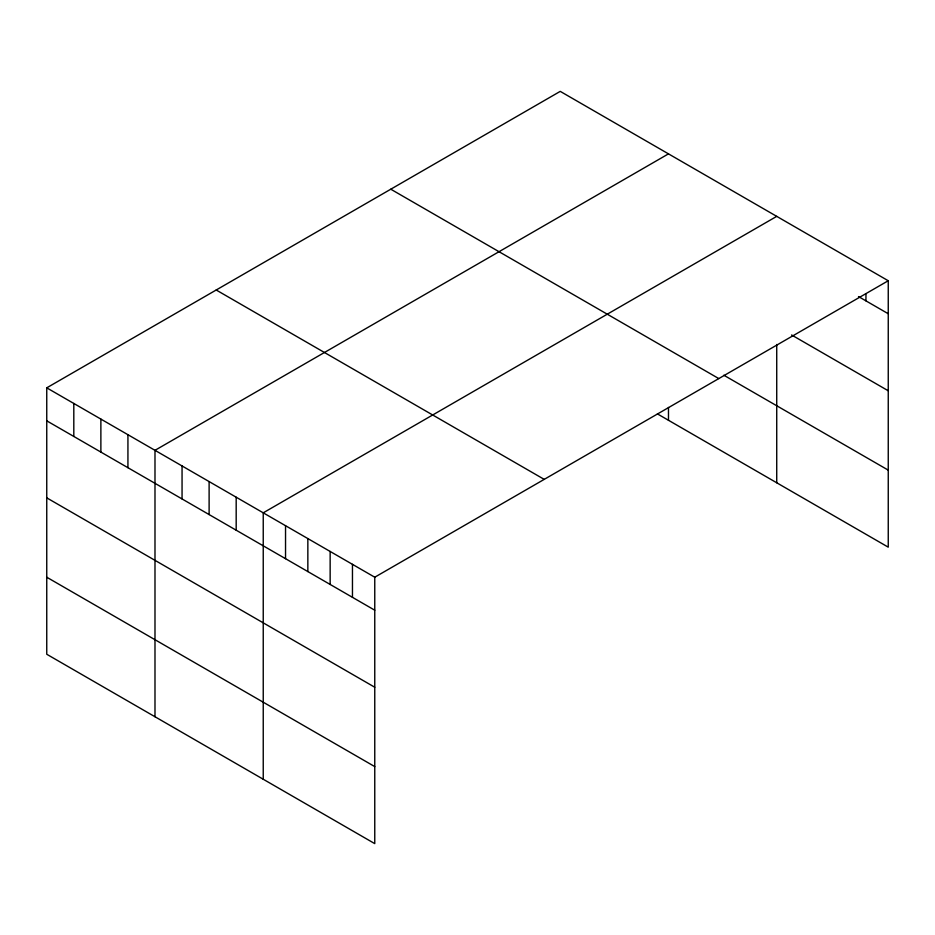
<?xml version="1.0" encoding="UTF-8"?>
<svg xmlns="http://www.w3.org/2000/svg" width="935" height="935" viewBox="0 0 935 935"><rect width="100%" height="100%" fill="white"/><g stroke="black" fill="none" stroke-linecap="round" stroke-linejoin="round"><path stroke-width="1.4" d="M46.75 387.838L374.76 577.211L374.76 843.627L46.75 654.255L46.75 387.838L560.24 91.373L888.25 280.745L888.25 547.162L657.41 413.889M668.478 153.866L154.988 450.331L154.988 716.748M776.728 216.359L263.238 512.824L263.238 779.241M374.76 577.211L888.25 280.745M858.505 296.57L888.25 313.739M791.594 334.964L888.25 390.772M723.83 375.216L888.25 470.13M390.783 189.209L718.793 378.582M216.207 290.002L544.217 479.375M46.75 420.832L374.76 610.204M46.75 497.852L374.76 687.237M46.75 577.222L374.76 766.595M865.95 293.695L865.95 300.86M776.728 344.489L776.728 482.776M668.478 407.45L668.478 420.283M352.46 564.331L352.46 597.325M330.149 551.451L330.149 584.445M307.849 538.572L307.849 571.566M285.537 525.704L285.537 558.686M236.181 497.198L236.181 530.192M209.113 481.572L209.113 514.566M182.056 465.946L182.056 498.939M127.931 434.705L127.931 467.699M100.875 419.079L100.875 452.072M73.807 403.452L73.807 436.446"/></g></svg>
